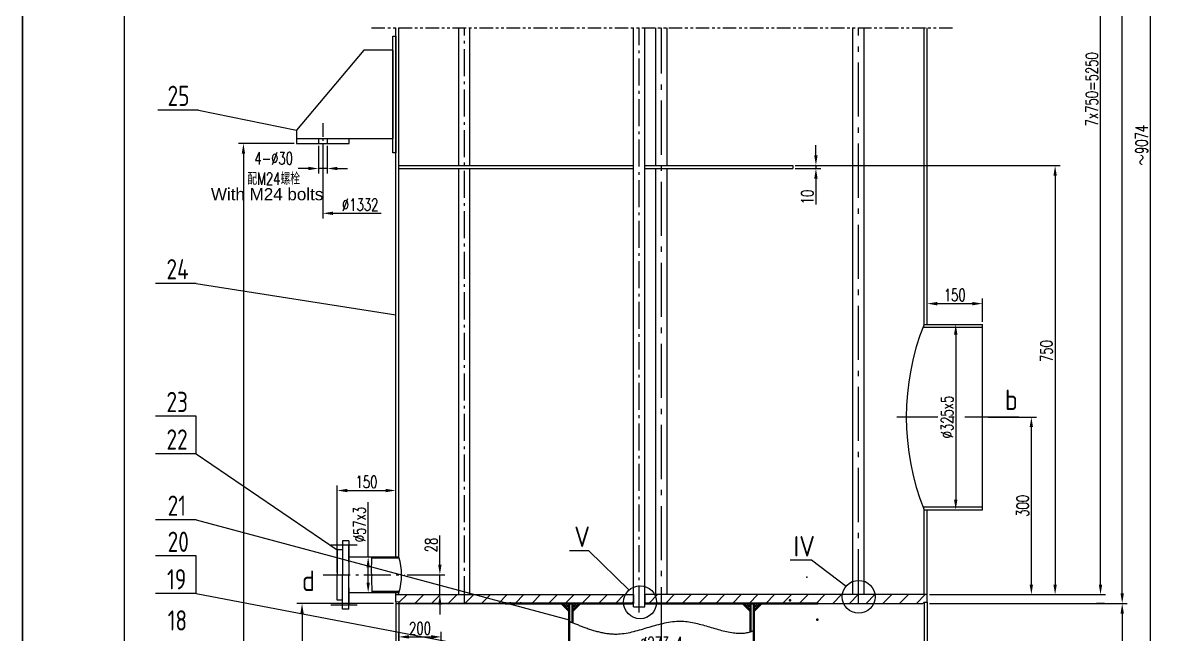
# Model space of a CAD drawing. Extents: x 25064 to 67879, y 10 to 12625.
# Drawn here: x 50611 to 54802, y 4956 to 7219 of the extents above; entities that cross this region are included whole.
import ezdxf

# ---------------------------------------------------------------- set-up
doc = ezdxf.new("R2010")
doc.units = 0
for name, pattern in [('CENTER', [1.875, 1.25, -0.25, 0.125, -0.25]), ('CENTER1', [0.75, 0.5, -0.1, 0.05, -0.1]), ('PHANTOM2', [1, 0.5, -0.1, 0.1, -0.1, 0.1, -0.1])]:
    doc.linetypes.add(name, pattern=pattern)
doc.layers.get('0').update_dxf_attribs({"linetype": 'CONTINUOUS'})
doc.layers.get('DEFPOINTS').update_dxf_attribs({"linetype": 'CONTINUOUS'})
for name, color, linetype in [('1', 2, 'CONTINUOUS'), ('4', 3, 'CENTER1'), ('6', 6, 'PHANTOM2'), ('TEXT', 2, 'CONTINUOUS'), ('中心线', 3, 'CENTER'), ('图层1', 2, 'CONTINUOUS')]:
    doc.layers.add(name, color=color, linetype=linetype)
doc.layers.add('2', color=1, linetype='CONTINUOUS', lineweight=30)
doc.layers.add('图层2', color=1, linetype='CONTINUOUS', lineweight=50)
doc.styles.add('GB', font='gbenor.shx', dxfattribs={"width": 0.9, "bigfont": 'gbcbig.shx'})
doc.styles.add('HZTXT', font='txt', dxfattribs={"width": 0.7, "bigfont": 'HZ.SHX'})
doc.styles.add('样式 1', font='gbenor.shx', dxfattribs={"bigfont": 'gbcbig.shx'})
doc.dimstyles.new('1', dxfattribs={"dimscale": 15, "dimtxt": 3, "dimasz": 2.5, "dimexe": 1.25, "dimexo": 0.625, "dimtad": 1, "dimdec": 0, "dimdsep": 46, "dimlunit": 6, "dimtxsty": 'HZTXT', "dimcen": 2.5, "dimclrt": 256, "dimadec": 0, "dimazin": 0, "dimtfac": 1, "dimtdec": 0, "dimtmove": 0, "dimatfit": 3, "dimfxl": 0, "dimtolj": 1, "dimtzin": 0, "dimarcsym": 0})

# ---------------------------------------------------------------- blocks, each defined once
blk = doc.blocks.new('*D14')
at = {"layer": '1', "color": 0, "lineweight": -2}
for p, q in [((51706, 6762.7), (51706, 6660.7)), ((51738.4, 6762.7), (51738.4, 6660.7)), ((51668.5, 6679.4), (51631, 6679.4)), ((51738.4, 6679.4), (51706, 6679.4)), ((51775.9, 6679.4), (51813.4, 6679.4))]:
    blk.add_line(p, q, dxfattribs=at)
at = {"layer": '1', "color": 0}
for points in [[(51668.5, 6685.7), (51668.5, 6673.2), (51706, 6679.4)], [(51775.9, 6685.7), (51775.9, 6673.2), (51738.4, 6679.4)]]:
    blk.add_solid(points, dxfattribs=at)
at = {"layer": 'DEFPOINTS', "color": 0}
for p in [(51706, 6772.1), (51738.4, 6772.1), (51706, 6679.4)]:
    blk.add_point(p, dxfattribs=at)
at = {"layer": '1', "insert": (51540.2, 6679.4), "char_height": 45, "attachment_point": 5, "style": 'HZTXT'}
blk.add_mtext('\\A1;4-%%C30\\P配M24螺栓', dxfattribs=at)
blk = doc.blocks.new('*D15')
at = {"layer": 'DEFPOINTS', "color": 0}
for p in [(53493.3, 8842.5), (54599.5, 8842.5), (53957.8, 5102.7)]:
    blk.add_point(p, dxfattribs=at)
at = {"layer": 'TEXT', "color": 0, "lineweight": -2}
for p, q in [((53502.7, 8842.5), (54618.3, 8842.5)), ((54599.5, 5140.2), (54599.5, 8805)), ((53967.2, 5102.7), (54618.3, 5102.7))]:
    blk.add_line(p, q, dxfattribs=at)
at = {"layer": 'TEXT', "color": 0}
for points in [[(54593.3, 8805), (54605.8, 8805), (54599.5, 8842.5)], [(54593.3, 5140.2), (54605.8, 5140.2), (54599.5, 5102.7)]]:
    blk.add_solid(points, dxfattribs=at)
at = {"layer": 'TEXT', "insert": (54567.7, 6972.6), "char_height": 45, "attachment_point": 5, "rotation": 90, "style": 'HZTXT'}
blk.add_mtext('\\A1;7x750=5250', dxfattribs=at)
blk = doc.blocks.new('*D16')
at = {"layer": 'DEFPOINTS', "color": 0}
for p in [(53957.8, 9922.7), (54679.8, 9922.7), (53957.8, 5070.3)]:
    blk.add_point(p, dxfattribs=at)
at = {"layer": 'TEXT', "color": 0, "lineweight": -2}
for p, q in [((53967.2, 9922.7), (54698.5, 9922.7)), ((54679.8, 5107.8), (54679.8, 9885.2)), ((53967.2, 5070.3), (54698.5, 5070.3))]:
    blk.add_line(p, q, dxfattribs=at)
at = {"layer": 'TEXT', "color": 0}
for points in [[(54673.5, 9885.2), (54686, 9885.2), (54679.8, 9922.7)], [(54673.5, 5107.8), (54686, 5107.8), (54679.8, 5070.3)]]:
    blk.add_solid(points, dxfattribs=at)
at = {"layer": 'TEXT', "insert": (54647.9, 7496.5), "char_height": 45, "attachment_point": 5, "rotation": 90, "style": 'HZTXT'}
blk.add_mtext('\\A1;5995', dxfattribs=at)
blk = doc.blocks.new('*D22')
at = {"layer": 'DEFPOINTS', "color": 0}
for p in [(52024.9, 5175.7), (52155.1, 5175.7), (52033.6, 5103.7)]:
    blk.add_point(p, dxfattribs=at)
at = {"layer": 'TEXT', "color": 0, "lineweight": -2}
for p, q in [((52155.1, 5213.2), (52155.1, 5321.9)), ((52034.3, 5175.7), (52173.8, 5175.7)), ((52155.1, 5103.7), (52155.1, 5175.7)), ((52043, 5103.7), (52173.8, 5103.7)), ((52155.1, 5066.2), (52155.1, 5028.7))]:
    blk.add_line(p, q, dxfattribs=at)
at = {"layer": 'TEXT', "color": 0}
for points in [[(52148.8, 5213.2), (52161.3, 5213.2), (52155.1, 5175.7)], [(52148.8, 5066.2), (52161.3, 5066.2), (52155.1, 5103.7)]]:
    blk.add_solid(points, dxfattribs=at)
at = {"layer": 'TEXT', "insert": (52123.2, 5286.3), "char_height": 45, "attachment_point": 5, "rotation": 90, "style": 'HZTXT'}
blk.add_mtext('\\A1;28', dxfattribs=at)
blk = doc.blocks.new('*D23')
at = {"layer": '1', "color": 0, "lineweight": -2}
for p, q in [((53546.5, 6727.7), (53546.5, 6765.2)), ((53469.9, 6690.2), (53565.3, 6690.2)), ((53469.9, 6679.4), (53565.3, 6679.4)), ((53546.5, 6690.2), (53546.5, 6679.4)), ((53546.5, 6641.9), (53546.5, 6546.3))]:
    blk.add_line(p, q, dxfattribs=at)
at = {"layer": '1', "color": 0}
for points in [[(53540.3, 6727.7), (53552.8, 6727.7), (53546.5, 6690.2)], [(53540.3, 6641.9), (53552.8, 6641.9), (53546.5, 6679.4)]]:
    blk.add_solid(points, dxfattribs=at)
at = {"layer": 'DEFPOINTS', "color": 0}
for p in [(53460.5, 6690.2), (53460.5, 6679.4), (53546.5, 6690.2)]:
    blk.add_point(p, dxfattribs=at)
at = {"layer": '1', "insert": (53514.7, 6574), "char_height": 45, "attachment_point": 5, "rotation": 90, "style": 'HZTXT'}
blk.add_mtext('\\A1;10', dxfattribs=at)
blk = doc.blocks.new('*D24')
at = {"layer": 'DEFPOINTS', "color": 0}
for p in [(53469.9, 6690.2), (54096.8, 5102.7), (54431.5, 5102.7)]:
    blk.add_point(p, dxfattribs=at)
at = {"layer": 'TEXT', "color": 0, "lineweight": -2}
for p, q in [((53479.2, 6690.2), (54450.3, 6690.2)), ((54431.5, 6652.7), (54431.5, 5140.2)), ((54106.2, 5102.7), (54450.3, 5102.7))]:
    blk.add_line(p, q, dxfattribs=at)
at = {"layer": 'TEXT', "color": 0}
for points in [[(54425.3, 6652.7), (54437.8, 6652.7), (54431.5, 6690.2)], [(54425.3, 5140.2), (54437.8, 5140.2), (54431.5, 5102.7)]]:
    blk.add_solid(points, dxfattribs=at)
at = {"layer": 'TEXT', "insert": (54399.6, 6003.8), "char_height": 45, "attachment_point": 5, "rotation": 90, "style": 'HZTXT'}
blk.add_mtext('\\A1;750', dxfattribs=at)
blk = doc.blocks.new('*D28')
at = {"layer": 'DEFPOINTS', "color": 0}
for p in [(54174.4, 5759.9), (54343.7, 5759.9), (53957.8, 5102.7)]:
    blk.add_point(p, dxfattribs=at)
at = {"layer": 'TEXT', "color": 0, "lineweight": -2}
for p, q in [((54183.8, 5759.9), (54362.4, 5759.9)), ((54343.7, 5140.2), (54343.7, 5722.4)), ((53967.2, 5102.7), (54362.4, 5102.7))]:
    blk.add_line(p, q, dxfattribs=at)
at = {"layer": 'TEXT', "color": 0}
for points in [[(54337.4, 5722.4), (54349.9, 5722.4), (54343.7, 5759.9)], [(54337.4, 5140.2), (54349.9, 5140.2), (54343.7, 5102.7)]]:
    blk.add_solid(points, dxfattribs=at)
at = {"layer": 'TEXT', "insert": (54311.8, 5431.3), "char_height": 45, "attachment_point": 5, "rotation": 90, "style": 'HZTXT'}
blk.add_mtext('\\A1;300', dxfattribs=at)
blk = doc.blocks.new('*D31')
at = {"layer": '1', "color": 0, "lineweight": -2}
for p, q in [((51722.2, 6721.9), (51722.2, 6494.9)), ((51759.7, 6513.6), (51937.9, 6513.6))]:
    blk.add_line(p, q, dxfattribs=at)
at = {"layer": '1', "color": 0}
blk.add_solid([(51759.7, 6519.9), (51759.7, 6507.4), (51722.2, 6513.6)], dxfattribs=at)
at = {"layer": 'DEFPOINTS', "color": 0}
for p in [(51722.2, 6731.3), (52156.1, 6731.3), (52156.1, 6513.6)]:
    blk.add_point(p, dxfattribs=at)
at = {"layer": '1', "insert": (51860.3, 6545.5), "char_height": 45, "attachment_point": 5, "style": 'HZTXT'}
blk.add_mtext('\\A1;%%C1332', dxfattribs=at)
blk = doc.blocks.new('_None')
blk = doc.blocks.new('*D34')
at = {"layer": 'DEFPOINTS', "color": 0}
for p in [(53039.5, 11468.2), (53077.7, 2062.3), (54783.7, 2062.3)]:
    blk.add_point(p, dxfattribs=at)
at = {"layer": 'TEXT', "color": 0, "lineweight": -2}
for p, q in [((53048.9, 11468.2), (54802.4, 11468.2)), ((54783.7, 11430.7), (54783.7, 2099.8)), ((53087.1, 2062.3), (54802.4, 2062.3))]:
    blk.add_line(p, q, dxfattribs=at)
at = {"layer": 'TEXT', "color": 0}
for points in [[(54777.4, 11430.7), (54789.9, 11430.7), (54783.7, 11468.2)], [(54777.4, 2099.8), (54789.9, 2099.8), (54783.7, 2062.3)]]:
    blk.add_solid(points, dxfattribs=at)
at = {"layer": 'TEXT', "insert": (54751.8, 6765.3), "char_height": 45, "attachment_point": 5, "rotation": 90, "style": 'HZTXT'}
blk.add_mtext('\\A1;{\\fSimSun|b0|i0|c134|p2;～}9074', dxfattribs=at)
blk = doc.blocks.new('*D56')
at = {"layer": 'DEFPOINTS', "color": 0}
for p in [(53957.8, 5070.3), (53957.8, 2755.8), (54679.8, 2755.8)]:
    blk.add_point(p, dxfattribs=at)
at = {"layer": 'TEXT', "color": 0, "lineweight": -2}
for p, q in [((53967.2, 5070.3), (54698.5, 5070.3)), ((54679.8, 5032.8), (54679.8, 2793.3)), ((53967.2, 2755.8), (54698.5, 2755.8))]:
    blk.add_line(p, q, dxfattribs=at)
at = {"layer": 'TEXT', "color": 0}
for points in [[(54673.5, 5032.8), (54686, 5032.8), (54679.8, 5070.3)], [(54673.5, 2793.3), (54686, 2793.3), (54679.8, 2755.8)]]:
    blk.add_solid(points, dxfattribs=at)
at = {"layer": 'TEXT', "insert": (54647.9, 3913), "char_height": 45, "attachment_point": 5, "rotation": 90, "style": 'HZTXT'}
blk.add_mtext('\\A1;1800', dxfattribs=at)
blk = doc.blocks.new('*D57')
at = {"layer": 'DEFPOINTS', "color": 0}
for p in [(51992.2, 5070.3), (51645.1, 4456.4), (51787, 4456.4)]:
    blk.add_point(p, dxfattribs=at)
at = {"layer": 'TEXT', "color": 0, "lineweight": -2}
for p, q in [((51982.9, 5070.3), (51626.3, 5070.3)), ((51645.1, 5032.8), (51645.1, 4493.9)), ((51777.6, 4456.4), (51626.3, 4456.4))]:
    blk.add_line(p, q, dxfattribs=at)
at = {"layer": 'TEXT', "color": 0}
for points in [[(51638.8, 5032.8), (51651.3, 5032.8), (51645.1, 5070.3)], [(51638.8, 4493.9), (51651.3, 4493.9), (51645.1, 4456.4)]]:
    blk.add_solid(points, dxfattribs=at)
at = {"layer": 'TEXT', "insert": (51613.2, 4763.3), "char_height": 45, "attachment_point": 5, "rotation": 90, "style": 'HZTXT'}
blk.add_mtext('\\A1;400', dxfattribs=at)
blk = doc.blocks.new('*D64')
at = {"layer": 'DEFPOINTS', "color": 0}
for p in [(51625, 6772.1), (51428.1, 2755.8), (51992.2, 2755.8)]:
    blk.add_point(p, dxfattribs=at)
at = {"layer": 'TEXT', "color": 0, "lineweight": -2}
for p, q in [((51615.7, 6772.1), (51409.4, 6772.1)), ((51428.1, 6734.6), (51428.1, 2793.3)), ((51982.9, 2755.8), (51409.4, 2755.8))]:
    blk.add_line(p, q, dxfattribs=at)
at = {"layer": 'TEXT', "color": 0}
for points in [[(51421.9, 6734.6), (51434.4, 6734.6), (51428.1, 6772.1)], [(51421.9, 2793.3), (51434.4, 2793.3), (51428.1, 2755.8)]]:
    blk.add_solid(points, dxfattribs=at)
at = {"layer": 'TEXT', "insert": (51396.2, 4764), "char_height": 45, "attachment_point": 5, "rotation": 90, "style": 'HZTXT'}
blk.add_mtext('\\A1;3500', dxfattribs=at)
blk = doc.blocks.new('*D119')
at = {"layer": 'DEFPOINTS', "color": 0}
for p in [(52633.3, 5009.8), (53316.7, 5009.8), (53316.7, 4891.6)]:
    blk.add_point(p, dxfattribs=at)
at = {"layer": '图层1', "color": 0, "lineweight": -2}
for p, q in [((52633.3, 5000.5), (52633.3, 4872.9)), ((53316.7, 5000.5), (53316.7, 4872.9)), ((52670.8, 4891.6), (53279.2, 4891.6))]:
    blk.add_line(p, q, dxfattribs=at)
at = {"layer": '图层1', "color": 0}
for points in [[(52670.8, 4897.9), (52670.8, 4885.4), (52633.3, 4891.6)], [(53279.2, 4897.9), (53279.2, 4885.4), (53316.7, 4891.6)]]:
    blk.add_solid(points, dxfattribs=at)
at = {"layer": '图层1', "insert": (52975, 4923.5), "char_height": 45, "attachment_point": 5, "style": 'HZTXT'}
blk.add_mtext('\\A1;%%C273x4', dxfattribs=at)
blk = doc.blocks.new('*D147')
at = {"layer": 'DEFPOINTS', "color": 0}
for p in [(53947, 6102.6), (53957.8, 5417), (54063.8, 5417)]:
    blk.add_point(p, dxfattribs=at)
at = {"layer": '图层1', "color": 0, "lineweight": -2}
for p, q in [((53956.4, 6102.6), (54082.5, 6102.6)), ((54063.8, 6065.1), (54063.8, 5454.5)), ((53967.2, 5417), (54082.5, 5417))]:
    blk.add_line(p, q, dxfattribs=at)
at = {"layer": '图层1', "color": 0}
for points in [[(54057.5, 6065.1), (54070, 6065.1), (54063.8, 6102.6)], [(54057.5, 5454.5), (54070, 5454.5), (54063.8, 5417)]]:
    blk.add_solid(points, dxfattribs=at)
at = {"layer": '图层1', "insert": (54031.9, 5759.8), "char_height": 45, "attachment_point": 5, "rotation": 90, "style": 'HZTXT'}
blk.add_mtext('\\A1;%%C325x5', dxfattribs=at)
blk = doc.blocks.new('*D148')
at = {"layer": 'DEFPOINTS', "color": 0}
for p in [(54163, 6179.4), (53957.8, 6102.6), (54163, 6102.7)]:
    blk.add_point(p, dxfattribs=at)
at = {"layer": '图层1', "color": 0, "lineweight": -2}
for p, q in [((53957.8, 6112), (53957.8, 6198.1)), ((53995.3, 6179.4), (54125.5, 6179.4)), ((54163, 6112), (54163, 6198.1))]:
    blk.add_line(p, q, dxfattribs=at)
at = {"layer": '图层1', "color": 0}
for points in [[(53995.3, 6185.6), (53995.3, 6173.1), (53957.8, 6179.4)], [(54125.5, 6185.6), (54125.5, 6173.1), (54163, 6179.4)]]:
    blk.add_solid(points, dxfattribs=at)
at = {"layer": '图层1', "insert": (54060.4, 6211.3), "char_height": 45, "attachment_point": 5, "style": 'HZTXT'}
blk.add_mtext('\\A1;150', dxfattribs=at)
blk = doc.blocks.new('*D151')
at = {"layer": 'DEFPOINTS', "color": 0}
for p in [(51889.8, 5241.8), (51931.5, 5241.8), (51931.5, 5109.6)]:
    blk.add_point(p, dxfattribs=at)
at = {"layer": '图层1', "color": 0, "lineweight": -2}
for p, q in [((51889.8, 5241.8), (51889.8, 5445)), ((51922.1, 5241.8), (51871, 5241.8)), ((51889.8, 5147.1), (51889.8, 5204.3)), ((51922.1, 5109.6), (51871, 5109.6))]:
    blk.add_line(p, q, dxfattribs=at)
at = {"layer": '图层1', "color": 0}
for points in [[(51883.5, 5204.3), (51896, 5204.3), (51889.8, 5241.8)], [(51883.5, 5147.1), (51896, 5147.1), (51889.8, 5109.6)]]:
    blk.add_solid(points, dxfattribs=at)
at = {"layer": '图层1', "insert": (51857.9, 5362.2), "char_height": 45, "attachment_point": 5, "rotation": 90, "style": 'HZTXT'}
blk.add_mtext('\\A1;%%C57x3', dxfattribs=at)
blk = doc.blocks.new('*D152')
at = {"layer": 'DEFPOINTS', "color": 0}
for p in [(51992.2, 5488), (51992.2, 5241.8), (51775, 5175.7)]:
    blk.add_point(p, dxfattribs=at)
at = {"layer": '图层1', "color": 0, "lineweight": -2}
for p, q in [((51775, 5185.1), (51775, 5506.7)), ((51992.2, 5251.2), (51992.2, 5506.7)), ((51812.5, 5488), (51954.7, 5488))]:
    blk.add_line(p, q, dxfattribs=at)
at = {"layer": '图层1', "color": 0}
for points in [[(51812.5, 5494.2), (51812.5, 5481.7), (51775, 5488)], [(51954.7, 5494.2), (51954.7, 5481.7), (51992.2, 5488)]]:
    blk.add_solid(points, dxfattribs=at)
at = {"layer": '图层1', "insert": (51883.6, 5519.9), "char_height": 45, "attachment_point": 5, "style": 'HZTXT'}
blk.add_mtext('\\A1;150', dxfattribs=at)
blk = doc.blocks.new('*D166')
at = {"layer": 'DEFPOINTS', "color": 0}
for p in [(52160.3, 4946.4), (52003, 4795.4), (52160.3, 4784.4)]:
    blk.add_point(p, dxfattribs=at)
at = {"layer": '图层1', "color": 0, "lineweight": -2}
for p, q in [((52003, 4804.8), (52003, 4965.2)), ((52040.5, 4946.4), (52122.8, 4946.4)), ((52160.3, 4793.8), (52160.3, 4965.2))]:
    blk.add_line(p, q, dxfattribs=at)
at = {"layer": '图层1', "color": 0}
for points in [[(52040.5, 4952.7), (52040.5, 4940.2), (52003, 4946.4)], [(52122.8, 4952.7), (52122.8, 4940.2), (52160.3, 4946.4)]]:
    blk.add_solid(points, dxfattribs=at)
at = {"layer": '图层1', "insert": (52081.7, 4978.3), "char_height": 45, "attachment_point": 5, "style": 'HZTXT'}
blk.add_mtext('\\A1;200', dxfattribs=at)

msp = doc.modelspace()

# ---------------------------------------------------------------- hatches: boundary and pattern name
at = {"layer": '图层1'}
h = msp.add_hatch(dxfattribs=at)
h.set_pattern_fill('ANSI37', color=256, scale=2, style=0)
h.set_pattern_definition([(314.999855, (134.164, 14997.405), (-4.49013945, -4.4901167), []), (224.999855, (134.164, 14997.405), (-4.4901167, 4.49013945), [])])
h.paths.add_polyline_path([(52633.34147, 5041.99269), (52605.07769, 5070.25661), (52633.34154, 5070.25651)])
h = msp.add_hatch(dxfattribs=at)
h.set_pattern_fill('ANSI37', color=256, scale=2, style=0)
h.set_pattern_definition([(224.999855, (105144.997, 14997.139), (4.4901167, -4.49013945), []), (314.999855, (105144.997, 14997.139), (4.49013945, 4.4901167), [])])
h.paths.add_polyline_path([(52645.76936, 5041.99266), (52674.03328, 5070.25644), (52645.76943, 5070.25648)])
h = msp.add_hatch(dxfattribs=at)
h.set_pattern_fill('ANSI37', color=256, scale=2, style=0)
h.set_pattern_definition([(315.000335, (805.0374, 14996.9665), (-4.4901018, -4.4901543), []), (225.000335, (805.0374, 14996.9665), (-4.4901543, 4.4901018), [])])
h.paths.add_polyline_path([(53304.29817, 5041.99375), (53276.03415, 5070.25743), (53304.298, 5070.25757)])
h = msp.add_hatch(dxfattribs=at)
h.set_pattern_fill('ANSI37', color=256, scale=2, style=0)
h.set_pattern_definition([(225.000335, (105815.8705, 14997.58), (4.4901543, -4.4901018), []), (315.000335, (105815.8705, 14997.58), (4.4901018, 4.4901543), [])])
h.paths.add_polyline_path([(53316.72605, 5041.99382), (53344.98974, 5070.25784), (53316.72589, 5070.25764)])

# ---------------------------------------------------------------- linework, layer by layer
for p, q in [((52003.77257, 5073.83633), (52033.62255, 5103.68631)), ((52062.06519, 5070.25711), (52095.41845, 5103.61037)), ((52123.93696, 5070.25704), (52157.21435, 5103.53443)), ((52185.80873, 5070.25696), (52219.01025, 5103.45848)), ((52247.6805, 5070.25689), (52280.80615, 5103.38254)), ((52309.55226, 5070.25681), (52342.60205, 5103.30659)), ((52371.42403, 5070.25674), (52404.39795, 5103.23065)), ((52433.2958, 5070.25666), (52466.19385, 5103.15471)), ((52495.16757, 5070.25658), (52527.98975, 5103.07876)), ((52557.03934, 5070.25651), (52589.78565, 5103.00282)), ((52618.9111, 5070.25643), (52651.58154, 5102.92687)), ((52680.78287, 5070.25636), (52713.37744, 5102.85093)), ((52742.65464, 5070.25628), (52775.17334, 5102.77499)), ((52804.52641, 5070.25621), (52836.96924, 5102.69904)), ((52866.39818, 5070.25613), (52871.89172, 5075.74968)), ((52928.27, 5070.25611), (52960.66997, 5102.65608)), ((52990.14178, 5070.25605), (53022.54175, 5102.65602)), ((53052.01356, 5070.25598), (53084.41354, 5102.65596)), ((53113.88534, 5070.25592), (53146.28532, 5102.6559)), ((53175.75712, 5070.25586), (53208.1571, 5102.65584)), ((53237.6289, 5070.25579), (53270.02889, 5102.65578)), ((53299.50068, 5070.25573), (53331.90067, 5102.65572)), ((53361.37246, 5070.25567), (53393.77246, 5102.65567)), ((53423.24424, 5070.2556), (53455.64424, 5102.65561)), ((53485.11602, 5070.25554), (53517.51602, 5102.65555)), ((53546.9878, 5070.25548), (53579.38781, 5102.65549)), ((53608.85958, 5070.25541), (53641.25959, 5102.65543)), ((53670.73136, 5070.25535), (53703.13138, 5102.65537)), ((53732.60314, 5070.25529), (53765.00316, 5102.65531)), ((53794.47492, 5070.25522), (53826.87495, 5102.65525)), ((53856.3467, 5070.25516), (53888.74673, 5102.65519)), ((53918.21848, 5070.2551), (53950.61851, 5102.65513))]:
    msp.add_line(p, q)
at = {"layer": '1'}
for p, q in [((51261.80638, 6895.84489), (51625.03111, 6821.77576)), ((51253.41254, 6254.33036), (51992.23378, 6137.80382)), ((51253.41254, 5624.27412), (51253.41254, 5763.07495)), ((51253.41254, 5624.27412), (51774.98268, 5268.79269)), ((51253.41254, 5107.11177), (51253.41254, 5245.9126)), ((51902.25916, 5184.78568), (51903.82289, 5241.79319)), ((52706.08214, 5265.25961), (52854.90732, 5119.61407)), ((53529.94694, 5232.12182), (53658.16546, 5134.02841)), ((51903.15392, 5175.68242), (51902.25916, 5184.78568)), ((51903.15392, 5175.68242), (51902.25916, 5166.57916)), ((51902.25916, 5166.57916), (51903.82289, 5109.57164)), ((51992.2334, 5070.25606), (52871.89172, 5070.25606)), ((54614.84099, 5070.25507), (54584.84099, 5070.25507))]:
    msp.add_line(p, q, dxfattribs=at)
for centre in [(53704.62708, 5094.71904), (52895.94126, 5074.66829)]:
    msp.add_circle(centre, 60.85974, dxfattribs=at)
msp.add_arc((51803.2998, 5175.68421), 210.38977, 341.68498329, 18.31398809, dxfattribs=at)
at = {"layer": '2'}
for p, q in [((50986.33478, 12474.99999), (50986.33478, 159.99999)), ((51981.43085, 6737.53259), (51981.43085, 7169.53259)), ((51981.43085, 7169.53259), (51992.23454, 7169.53259)), ((51992.23309, 5241.79371), (51992.23459, 7199.87095)), ((51992.23454, 7169.53259), (51992.23454, 6737.53259)), ((52003.03308, 5241.79377), (52003.03455, 7199.87095)), ((52225.51341, 6690.17741), (52225.51426, 7199.87095)), ((52266.55341, 6690.17736), (52266.55426, 7199.87095)), ((52871.89171, 5057.29385), (52871.89453, 7199.87095)), ((52912.93171, 5057.29385), (52912.93453, 7199.87095)), ((52954.51377, 6789.87813), (52954.51434, 7199.87095)), ((52995.55377, 6789.87813), (52995.55434, 7199.87095)), ((53683.5139, 6789.87813), (53683.5144, 7199.87095)), ((53724.5539, 6789.87813), (53724.5544, 7199.87095)), ((53947.03313, 6102.6461), (53947.03454, 7199.87095)), ((53957.83426, 6984.29246), (53957.83454, 7199.87095)), ((51873.4344, 7117.69365), (51625.03111, 6821.77576)), ((51981.4344, 7117.69259), (51873.4344, 7117.69365)), ((51981.4344, 7117.69259), (51981.43111, 6789.37259)), ((53957.83313, 6102.64674), (53957.83426, 6984.29246)), ((51261.80638, 6895.84489), (51111.80639, 6895.84489)), ((53683.51172, 5103.73507), (53683.51399, 6853.40486)), ((53724.55172, 5103.73507), (53724.55399, 6853.40482)), ((51625.03111, 6821.77576), (51625.03098, 6789.37576)), ((52954.51365, 6690.17662), (52954.51379, 6789.87813)), ((52995.55365, 6690.17662), (52995.55379, 6789.87813)), ((51625.03098, 6789.37576), (51625.03098, 6772.09365)), ((51819.43098, 6789.37576), (51625.03098, 6789.37576)), ((51625.03098, 6772.09365), (51819.43098, 6772.09365)), ((51706.03098, 6789.3747), (51706.03098, 6772.0947)), ((51738.43098, 6789.3747), (51738.43098, 6772.0947)), ((51819.43098, 6772.09365), (51819.43098, 6789.37576)), ((51981.43111, 6789.37259), (51819.43098, 6789.37365)), ((51992.23454, 6737.53259), (51981.43085, 6737.53259)), ((52004.11542, 6690.17768), (52871.89542, 6690.17662)), ((52004.11542, 6679.37768), (52871.89542, 6679.37662)), ((52225.51265, 6235.99199), (52225.51339, 6679.37741)), ((52266.55265, 6235.99199), (52266.55339, 6679.37736)), ((52912.93542, 6690.17662), (53460.49798, 6690.17662)), ((52912.93542, 6679.37662), (53460.49798, 6679.37662)), ((52954.51256, 5900.27148), (52954.51363, 6679.37662)), ((52995.55256, 5900.27148), (52995.55363, 6679.37662)), ((53460.49798, 6690.17662), (53460.49798, 6679.37662)), ((51253.41254, 6254.33036), (51103.41256, 6254.33036)), ((52225.51172, 5103.73718), (52225.51311, 6235.99199)), ((52266.55172, 5103.73718), (52266.55311, 6235.99199)), ((53942.76513, 6091.84583), (54163.03353, 6091.86006)), ((53947.03313, 6102.6461), (54163.03286, 6102.65885)), ((54163.07552, 5417.05885), (54163.03286, 6102.65885)), ((52954.51162, 5103.73642), (52954.51259, 5900.27148)), ((52995.55162, 5103.73642), (52995.55259, 5900.27148)), ((51253.41254, 5763.07495), (51103.41256, 5763.07495)), ((51253.41254, 5624.27412), (51103.41256, 5624.27412)), ((53942.80615, 5427.84583), (54163.07485, 5427.86004)), ((53947.03184, 5102.65514), (53947.03224, 5417.15214)), ((53947.07552, 5417.0461), (54163.07552, 5417.05885)), ((53957.83199, 5102.90129), (53957.83231, 5417.04673)), ((51253.41254, 5379.59956), (51103.41256, 5379.59956)), ((51794.42262, 5302.27269), (51794.42262, 5268.79269)), ((51818.18266, 5302.27269), (51794.42267, 5302.27269)), ((51794.42267, 5283.47716), (51794.42275, 5175.68242)), ((51818.18262, 5222.99716), (51818.18262, 5283.47716)), ((51818.18264, 5302.27269), (51818.18275, 5175.68242)), ((51253.41254, 5245.9126), (51103.41256, 5245.9126)), ((51774.98268, 5268.79269), (51774.98275, 5175.68242)), ((51794.42262, 5268.79269), (51774.98268, 5268.79269)), ((51774.9828, 5249.99716), (51774.98275, 5175.68242)), ((52003.03308, 5241.79377), (51818.18262, 5241.79269)), ((52706.08214, 5265.25961), (52635.14625, 5265.25961)), ((52004.40145, 5237.50639), (51902.25915, 5237.50579)), ((53451.04437, 5232.12182), (53529.94694, 5232.12182)), ((51774.98268, 5082.57215), (51774.98275, 5175.68242)), ((51774.9828, 5101.36768), (51774.98275, 5175.68242)), ((51794.42267, 5067.88768), (51794.42275, 5175.68242)), ((51818.18264, 5049.09215), (51818.18275, 5175.68242)), ((51818.18262, 5128.36768), (51818.18262, 5067.88768)), ((52004.40035, 5113.85845), (51902.25915, 5113.85905)), ((51253.41254, 5107.11177), (51103.41256, 5107.11177)), ((51794.42262, 5082.57215), (51774.98268, 5082.57215)), ((51794.42262, 5049.09215), (51794.42262, 5082.57215)), ((52003.03189, 5109.57106), (51818.18262, 5109.57215)), ((51992.23172, 5103.73718), (51992.23179, 5109.57112)), ((51992.23172, 5075.65718), (51992.23172, 5103.73718)), ((51992.23172, 5103.73718), (52871.89172, 5102.65613)), ((52003.03172, 5074.57718), (51992.23172, 5075.65718)), ((51992.23332, 5075.65702), (51992.23406, 4663.97722)), ((52003.03172, 5103.73718), (52003.03189, 5109.57106)), ((52007.35172, 5070.25718), (52003.03172, 5074.57718)), ((52003.03332, 5074.57558), (52003.03407, 4663.96861)), ((52871.89172, 5102.65613), (52871.89172, 5070.25613)), ((53957.83172, 5102.65513), (52912.93172, 5102.65613)), ((52912.93172, 5102.65613), (52912.93172, 5070.25613)), ((53942.71172, 5070.25507), (53947.03172, 5074.57507)), ((53947.03054, 5074.57508), (53947.02983, 2755.80757)), ((53947.03172, 5074.57507), (53957.83172, 5074.57513)), ((53957.83629, 5074.57508), (53957.8317, 4349.72741)), ((53957.83172, 5074.57513), (53957.83172, 5102.65513)), ((51818.18266, 5049.09215), (51794.42267, 5049.09215)), ((52871.89172, 5070.25613), (52007.35172, 5070.25718)), ((52871.89171, 5057.29385), (52912.93171, 5057.29385)), ((52912.93172, 5070.25613), (53942.71172, 5070.25507))]:
    msp.add_line(p, q, dxfattribs=at)
msp.add_arc((54798.67313, 5759.8987), 918.02364, 158.07733075, 201.9296028, dxfattribs=at)
at = {"layer": '4', "ltscale": 200}
for p, q in [((52246.03172, 5071.33718), (52246.03438, 7199.87095)), ((52892.41168, 5036.27126), (52892.41438, 7199.87095)), ((51723.74734, 5175.68242), (52024.89933, 5175.68242))]:
    msp.add_line(p, q, dxfattribs=at)
at = {"layer": '4', "ltscale": 400}
for p, q in [((52975.03317, 1930.5417), (52975.03506, 7199.87095)), ((53704.03172, 5071.33507), (53704.03438, 7199.87095)), ((54297.76226, 5759.78875), (53845.44258, 5759.78875))]:
    msp.add_line(p, q, dxfattribs=at)
at = {"layer": '4', "ltscale": 100}
msp.add_line((51722.23098, 6846.88551), (51722.23098, 6711.32254), dxfattribs=at)
at = {"layer": '4'}
for p, q in [((51751.29808, 5286.40994), (51849.0308, 5286.40994)), ((51751.29808, 5064.9549), (51849.0308, 5064.9549))]:
    msp.add_line(p, q, dxfattribs=at)
at = {"layer": '6', "ltscale": 100}
msp.add_line((51902.03748, 7199.87095), (54054.98285, 7199.87095), dxfattribs=at)
at = {"layer": 'DEFPOINTS'}
for p in [(51818.18275, 5175.68242), (51818.18275, 5175.68242), (52007.35172, 5070.25718), (53942.71172, 5070.25507), (54607.34099, 5070.25507)]:
    msp.add_point(p, dxfattribs=at)
at = {"layer": 'TEXT'}
for p, q in [((50611.33478, 12624.99999), (50611.33478, 9.99999)), ((50611.33478, 9.99999), (50611.33478, 12624.99999)), ((50611.33478, 12624.99999), (50611.33478, 9.99999))]:
    msp.add_line(p, q, dxfattribs=at)
at = {"layer": '中心线', "ltscale": 200}
msp.add_line((52975.03371, 4879.259), (52975.03371, 5186.37865), dxfattribs=at)
msp.add_point((53512.52625, 5166.94211), dxfattribs=at)
at = {"layer": '图层1'}
for p, q in [((51253.41254, 5379.59956), (52633.3414, 5009.84384)), ((51253.41254, 5107.11177), (52520.63554, 4865.78376))]:
    msp.add_line(p, q, dxfattribs=at)
msp.add_open_spline([(52633.3414, 5004.30633), (52692.18029, 4979.98598), (52830.9988, 4922.60701), (53054.59141, 5060.91597), (53238.52121, 4935.17969), (53316.72647, 4970.02409)], degree=3, knots=[0, 0, 0, 0, 182.6600097758, 430.9495384775, 696.3746742663, 696.3746742663, 696.3746742663, 696.3746742664], dxfattribs=at)
at = {"layer": '图层2'}
for p, q in [((52398.23872, 5070.25606), (52871.89172, 5070.25606)), ((52633.34147, 5041.99269), (52605.07769, 5070.25661)), ((52633.3414, 5009.84384), (52633.3414, 5070.25606)), ((52633.3414, 5070.25606), (52633.3414, 4865.78376)), ((52645.76929, 5070.25606), (52645.76929, 4999.17837)), ((52645.76936, 5041.99266), (52674.03328, 5070.25644)), ((52912.93172, 5070.25606), (53003.02999, 5070.25606)), ((53551.82871, 5070.25606), (52947.03744, 5070.25606)), ((53304.29817, 5041.99375), (53276.03415, 5070.25743)), ((53304.29814, 5070.25715), (53304.29849, 4965.34602)), ((53316.72623, 5009.84497), (53316.72603, 5070.25719)), ((53316.72603, 5070.25719), (53316.7267, 4865.78376)), ((53316.72605, 5041.99382), (53344.98974, 5070.25784))]:
    msp.add_line(p, q, dxfattribs=at)
at = {"layer": '图层2', "color": 0, "linetype": 'ByBlock'}
for p in [(53450.87341, 5081.73413), (52398.23872, 5070.25606), (52415.64666, 5070.25606), (52453.69287, 5070.25606), (52499.19402, 5070.25606), (53551.82871, 5070.25606), (53551.82871, 5070.25606), (53551.82871, 5009.84384)]:
    msp.add_point(p, dxfattribs=at)

# ---------------------------------------------------------------- texts
at = {"layer": '1', "style": '样式 1', "width": 0.9}
for s, p in [('25', (51147.49435, 6910.8479)), ('24', (51143.46851, 6269.33336)), ('23', (51143.46851, 5778.07796)), ('22', (51143.46851, 5639.27713)), ('21', (51147.83651, 5394.60257)), ('20', (51147.83651, 5260.91561)), ('19', (51145.63889, 5122.11477)), ('18', (51147.83651, 4969.86839))]:
    msp.add_text(s, height=74.88, dxfattribs=at).set_placement(p)
at = {"layer": 'TEXT', "style": '样式 1'}
for s, p in [('b', (54245.68809, 5785.58376)), ('V', (52652.24046, 5279.06784)), ('IV', (53463.77979, 5243.72243)), ('d', (51644.91653, 5115.75445))]:
    msp.add_text(s, height=76, dxfattribs=at).set_placement(p)
at = {"layer": '图层1', "insert": (51515.8905, 6561.20337), "char_height": 45.001125, "width": 452.2539194, "attachment_point": 8, "line_spacing_factor": 0.8, "style": 'GB'}
msp.add_mtext('{\\fArial|b0|i0|c0|p34;\\W1;With M24 bolts}', dxfattribs=at)

# ---------------------------------------------------------------- dimensions: what is measured, and where the dimension line sits
at = {"layer": '1'}
dim = msp.add_linear_dim(base=(51706.03098, 6679.43978), p1=(51738.43098, 6772.0947), p2=(51706.03098, 6772.0947), text='4-%%C30\\P配M24螺栓', dimstyle='1', override={"dimtad": 0}, dxfattribs=at)
dim.commit()
dim.dimension.update_dxf_attribs({"geometry": '*D14', "text_midpoint": (51540.18447, 6679.43978)})
dim = msp.add_linear_dim(base=(53546.53269, 6690.17662), p1=(53460.49798, 6679.37662), p2=(53460.49798, 6690.17662), angle=90, text='10', dimstyle='1', override={"dimfxl": 1.25}, dxfattribs=at)
dim.commit()
dim.dimension.update_dxf_attribs({"geometry": '*D23', "text_midpoint": (53546.53269, 6574.00162), "dimtype": 160})
dim = msp.add_linear_dim(base=(52156.13846, 6513.64051), p1=(51722.23098, 6731.28146), p2=(52156.13846, 6731.28146), text='%%C1332', dimstyle='1', override={"dimblk2": 'None', "dimsah": 1, "dimse2": 1, "dimsd2": 1, "dimfxl": 1.25}, dxfattribs=at)
dim.commit()
dim.dimension.update_dxf_attribs({"geometry": '*D31', "text_midpoint": (51860.27995, 6513.64051), "dimtype": 160})
at = {"layer": 'TEXT'}
for base, p1, p2, text, picture, middle in [((54783.69308, 2062.3246), (53039.49826, 11468.20469), (53077.73998, 2062.3246), '{\\fSimSun|b0|i0|c134|p2;～}9074', '*D34', (54751.81808, 6765.26465)), ((54679.7979, 9922.69712), (53957.83172, 5070.25507), (53957.83172, 9922.69712), '5995', '*D16', (54647.9229, 7496.4761)), ((54599.53026, 8842.48742), (53957.83172, 5102.65513), (53493.30353, 8842.48742), '7x750=5250', '*D15', (54567.65526, 6972.57127)), ((54343.69081, 5759.90509), (53957.83172, 5102.65513), (54174.41963, 5759.90509), '300', '*D28', (54311.81581, 5431.28011))]:
    dim = msp.add_linear_dim(base=base, p1=p1, p2=p2, angle=90, text=text, dimstyle='1', dxfattribs=at)
    dim.commit()
    dim.dimension.update_dxf_attribs({"geometry": picture, "text_midpoint": middle})
for base, p1, p2, text, picture, middle in [((51428.10257, 2755.80757), (51625.03098, 6772.09365), (51992.23927, 2755.80757), '3500', '*D64', (51396.22757, 4763.95061)), ((51645.07429, 4456.41311), (51992.23333, 5070.25606), (51787.01767, 4456.41311), '400', '*D57', (51613.19929, 4763.33459)), ((54679.7979, 2755.80757), (53957.83629, 5070.25507), (53957.83742, 2755.80757), '1800', '*D56', (54647.9229, 3913.03132))]:
    dim = msp.add_linear_dim(base=base, p1=p1, p2=p2, angle=90, text=text, dimstyle='1', override={"dimfxl": 1.25}, dxfattribs=at)
    dim.commit()
    dim.dimension.update_dxf_attribs({"geometry": picture, "text_midpoint": middle})
for base, p1, p2, text, picture, middle in [((54431.5047, 5102.65513), (53469.87298, 6690.17662), (54096.78806, 5102.65513), '750', '*D24', (54431.5047, 6003.78452)), ((52155.08321, 5175.68242), (52033.62255, 5103.68631), (52024.89933, 5175.68242), '28', '*D22', (52155.08321, 5286.30742))]:
    dim = msp.add_linear_dim(base=base, p1=p1, p2=p2, angle=90, text=text, dimstyle='1', dxfattribs=at)
    dim.commit()
    dim.dimension.update_dxf_attribs({"geometry": picture, "text_midpoint": middle, "dimtype": 160})
at = {"layer": '图层1'}
for base, p1, p2, text, picture, middle in [((54163.03286, 6179.39842), (53957.83313, 6102.64728), (54163.03286, 6102.66005), '150', '*D148', (54060.43299, 6211.27342)), ((51992.23309, 5487.99199), (51774.98275, 5175.68242), (51992.23309, 5241.79371), '150', '*D152', (51883.60792, 5519.86699)), ((52160.29543, 4946.41742), (52003.03383, 4795.42555), (52160.29543, 4784.42555), '200', '*D166', (52081.66463, 4978.29242)), ((53316.72623, 4891.64675), (52633.3414, 5009.84384), (53316.72623, 5009.8461), '%%C273x4', '*D119', (52975.03381, 4923.52175))]:
    dim = msp.add_linear_dim(base=base, p1=p1, p2=p2, text=text, dimstyle='1', override={"dimfxl": 1.25}, dxfattribs=at)
    dim.commit()
    dim.dimension.update_dxf_attribs({"geometry": picture, "text_midpoint": middle})
for base, p1, p2, text, picture, middle in [((54063.76821, 5417.04673), (53947.03306, 6102.64728), (53957.83231, 5417.04673), '%%C325x5', '*D147', (54031.89321, 5759.84701)), ((51889.75376, 5241.79335), (51931.49338, 5109.57148), (51931.4926, 5241.79335), '%%C57x3', '*D151', (51857.87876, 5362.16835))]:
    dim = msp.add_linear_dim(base=base, p1=p1, p2=p2, angle=90, text=text, dimstyle='1', override={"dimfxl": 1.25}, dxfattribs=at)
    dim.commit()
    dim.dimension.update_dxf_attribs({"geometry": picture, "text_midpoint": middle})

doc.saveas('drawing.dxf')
